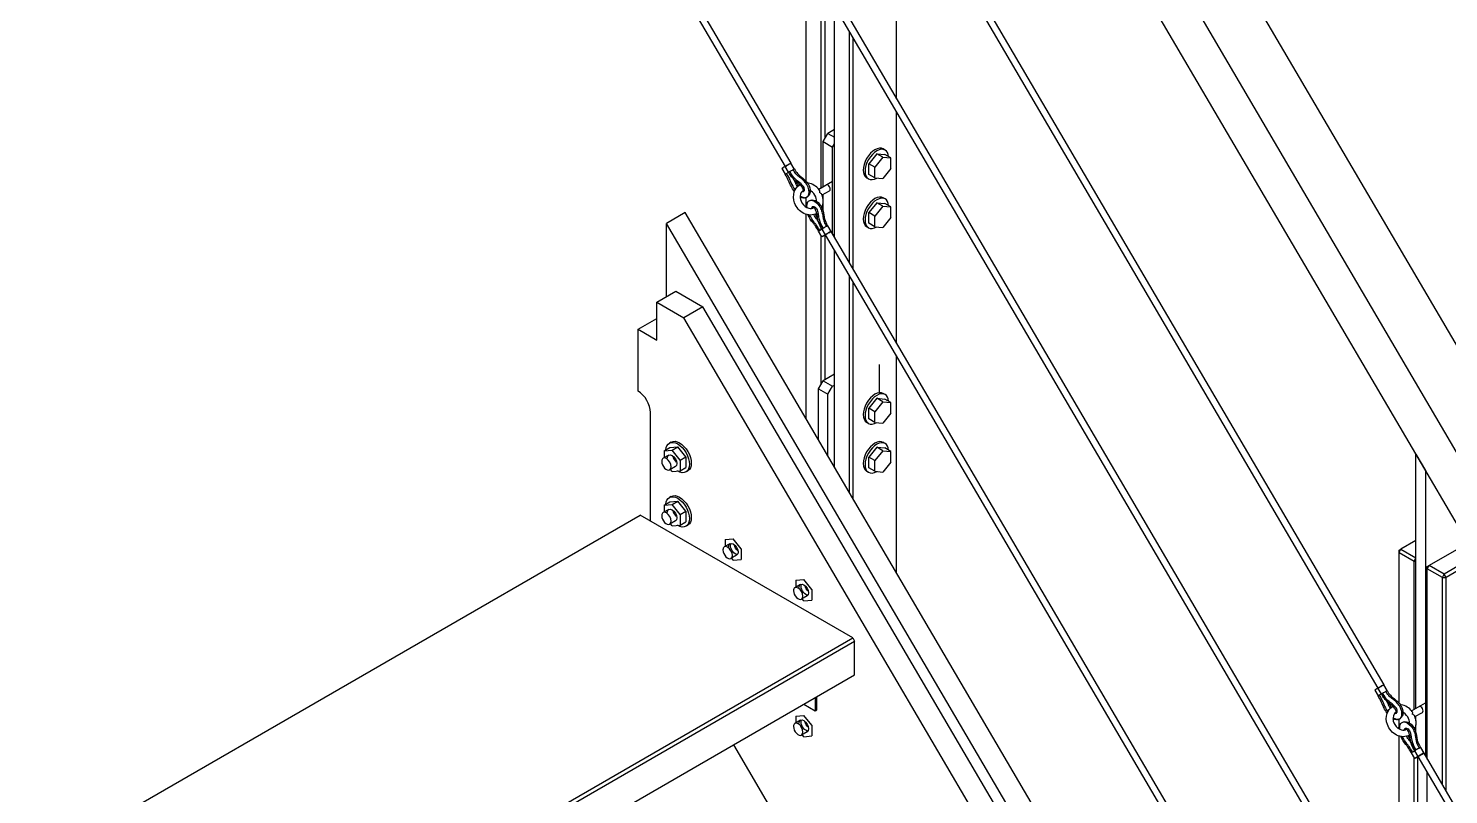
# Model space of a CAD drawing. Extents: x 0 to 321, y 0 to 723.
# Drawn here: x 0.3 to 213.8, y 344.1 to 459.2 of the extents above; entities that cross this region are included whole.
import ezdxf

# ---------------------------------------------------------------- set-up
doc = ezdxf.new("R2010")
doc.units = 0
doc.layers.get('0').update_dxf_attribs({"linetype": 'CONTINUOUS'})

msp = doc.modelspace()

# ---------------------------------------------------------------- linework, layer by layer
at = {"color": 0}
for p, q in [((320.905, 231.089), (32.4928, 722.704)), ((313.834, 227.005), (25.422, 718.622)), ((309.208, 224.204), (20.796, 715.821)), ((31.8478, 580.588), (114.931, 438.968)), ((30.9852, 580.08), (114.069, 438.46)), ((120.081, 501.696), (203.164, 360.077)), ((120.944, 502.204), (204.027, 360.585)), ((130.81, 448.642), (130.81, 483.408)), ((117.234, 435.991), (117.234, 468.016)), ((120.944, 465.462), (204.027, 323.84)), ((119.496, 435.282), (119.496, 464.809)), ((120.063, 442.704), (120.063, 464.929)), ((120.081, 464.954), (203.164, 323.335)), ((121.477, 427.81), (121.477, 462.576)), ((123.74, 423.951), (123.74, 458.717)), ((124.304, 422.988), (124.304, 457.754)), ((130.81, 411.9), (130.81, 446.666)), ((121.477, 444.01), (120.487, 443.438)), ((119.779, 442.214), (120.487, 443.438)), ((119.779, 435.444), (119.779, 442.214)), ((119.779, 442.214), (121.194, 441.399)), ((120.487, 443.438), (121.477, 442.87)), ((121.194, 441.399), (121.477, 441.889)), ((121.194, 428.336), (121.194, 441.399)), ((127.841, 440.387), (126.639, 438.894)), ((128.746, 439.864), (127.544, 438.372)), ((127.841, 440.387), (129.042, 440.281)), ((128.746, 439.864), (127.841, 440.387)), ((128.746, 439.864), (129.947, 439.759)), ((129.091, 440.951), (128.808, 441.113)), ((129.947, 439.759), (129.042, 440.281)), ((129.947, 438.157), (129.947, 439.759)), ((113.575, 438.164), (114.081, 437.3)), ((114.574, 437.6), (114.069, 438.46)), ((115.437, 438.104), (114.931, 438.968)), ((126.639, 437.289), (126.639, 438.894)), ((127.544, 438.372), (126.639, 438.894)), ((127.544, 436.767), (127.544, 438.372)), ((129.947, 438.157), (128.746, 436.661)), ((119.118, 435.063), (121.194, 436.259)), ((126.591, 436.619), (126.308, 436.785)), ((127.544, 436.767), (126.639, 437.289)), ((127.544, 436.767), (128.746, 436.661)), ((117.234, 432.714), (117.234, 433.814)), ((119.039, 435.014), (119.042, 435.017)), ((119.545, 434.153), (119.542, 434.15)), ((119.622, 434.199), (120.737, 434.841)), ((119.779, 433.553), (119.779, 434.287)), ((120.737, 434.841), (120.737, 434.841)), ((129.091, 433.603), (128.808, 433.765)), ((99.0466, 431.564), (96.2173, 429.93)), ((312.593, 67.5626), (99.0466, 431.564)), ((117.234, 400.562), (117.234, 431.274)), ((119.496, 431.969), (119.496, 432.096)), ((119.779, 431.719), (119.779, 432.939)), ((127.841, 433.038), (126.639, 431.542)), ((126.639, 429.941), (126.639, 431.542)), ((127.544, 431.02), (126.639, 431.542)), ((128.746, 432.516), (127.544, 431.02)), ((127.841, 433.038), (129.042, 432.932)), ((128.746, 432.516), (127.841, 433.038)), ((128.746, 432.516), (129.947, 432.41)), ((129.947, 432.41), (129.042, 432.932)), ((129.947, 430.805), (129.947, 432.41)), ((309.764, 65.9296), (96.2173, 429.93)), ((96.2173, 418.913), (96.2173, 429.93)), ((119.496, 429.613), (119.496, 429.666)), ((119.496, 429.027), (119.496, 429.211)), ((119.575, 429.077), (120.081, 428.212)), ((120.438, 429.581), (120.944, 428.72)), ((126.591, 429.271), (126.308, 429.436)), ((127.544, 429.419), (126.639, 429.941)), ((127.544, 429.419), (127.544, 431.02)), ((127.544, 429.419), (128.746, 429.313)), ((129.947, 430.805), (128.746, 429.313)), ((119.587, 427.912), (119.08, 428.777)), ((119.496, 405.8), (119.496, 428.068)), ((120.063, 406.453), (120.063, 428.188)), ((120.081, 428.212), (203.164, 286.592)), ((120.944, 428.72), (204.027, 287.099)), ((121.156, 428.357), (121.194, 428.336)), ((121.194, 428.336), (121.477, 428.17)), ((121.477, 393.33), (121.477, 425.835)), ((123.74, 389.474), (123.74, 421.975)), ((124.304, 388.507), (124.304, 421.012)), ((94.8034, 418.098), (97.6313, 419.731)), ((97.6313, 419.731), (101.681, 417.393)), ((94.8034, 412.38), (94.8034, 418.098)), ((94.8034, 418.098), (98.8522, 415.759)), ((101.681, 417.393), (98.8522, 415.759)), ((308.35, 65.1122), (101.681, 417.393)), ((91.9745, 414.013), (94.8034, 415.646)), ((305.522, 63.4792), (98.8522, 415.759)), ((91.9745, 404.707), (91.9745, 414.013)), ((91.9745, 414.013), (94.8034, 412.38)), ((130.81, 377.419), (130.81, 409.924)), ((128.265, 404.484), (128.265, 408.739)), ((119.072, 405.063), (119.779, 406.287)), ((121.477, 407.268), (119.779, 406.287)), ((119.779, 406.287), (121.194, 405.472)), ((121.194, 405.472), (121.477, 405.634)), ((119.072, 397.429), (119.072, 405.063)), ((119.072, 405.063), (120.487, 404.248)), ((120.487, 404.248), (121.194, 405.472)), ((120.487, 395.016), (120.487, 404.248)), ((127.841, 403.645), (126.639, 402.149)), ((127.841, 403.645), (129.042, 403.539)), ((128.746, 403.123), (127.841, 403.645)), ((129.091, 404.209), (128.808, 404.372)), ((129.947, 403.017), (129.042, 403.539)), ((93.8142, 385.191), (93.8142, 401.521)), ((126.639, 400.547), (126.639, 402.149)), ((127.544, 401.627), (126.639, 402.149)), ((128.746, 403.123), (127.544, 401.627)), ((127.544, 400.025), (127.544, 401.627)), ((128.746, 403.123), (129.947, 403.017)), ((129.947, 401.412), (128.746, 399.919)), ((129.947, 401.412), (129.947, 403.017)), ((126.591, 399.877), (126.308, 400.043)), ((127.544, 400.025), (126.639, 400.547)), ((127.544, 400.025), (128.746, 399.919)), ((96.9479, 397.073), (96.6653, 396.91)), ((129.091, 396.861), (128.808, 397.023)), ((96.5659, 395.122), (95.7171, 394.631)), ((95.8645, 395.75), (96.7123, 396.24)), ((95.8645, 395.75), (97.0661, 395.855)), ((95.8645, 395.75), (95.8645, 394.716)), ((96.7123, 396.24), (97.9152, 396.346)), ((97.0661, 395.855), (97.9152, 396.346)), ((98.268, 394.363), (97.0661, 395.855)), ((99.1168, 394.854), (97.9152, 396.346)), ((127.841, 396.296), (126.639, 394.804)), ((128.746, 395.774), (127.544, 394.279)), ((127.841, 396.296), (129.042, 396.191)), ((128.746, 395.774), (127.841, 396.296)), ((128.746, 395.774), (129.947, 395.668)), ((129.947, 395.668), (129.042, 396.191)), ((129.947, 394.067), (129.947, 395.668)), ((208.875, 395.228), (210.29, 392.818)), ((208.875, 357.061), (208.875, 395.228)), ((97.5663, 393.39), (96.7176, 392.899)), ((97.0661, 392.652), (96.8195, 392.956)), ((97.0661, 392.652), (98.268, 392.758)), ((98.268, 394.363), (99.1168, 394.854)), ((98.268, 394.363), (98.268, 392.758)), ((98.268, 392.758), (99.1168, 393.248)), ((99.1168, 394.854), (99.1168, 393.248)), ((99.4474, 392.744), (99.1651, 392.578)), ((126.639, 393.199), (126.639, 394.804)), ((127.544, 394.279), (126.639, 394.804)), ((127.544, 392.677), (126.639, 393.199)), ((127.544, 392.677), (127.544, 394.279)), ((129.947, 394.067), (128.746, 392.568)), ((210.29, 392.818), (210.29, 349.95)), ((126.591, 392.529), (126.308, 392.691)), ((127.544, 392.677), (128.746, 392.568)), ((96.9479, 388.906), (96.6653, 388.743)), ((96.5659, 386.955), (95.7171, 386.465)), ((95.8645, 387.583), (96.7123, 388.073)), ((95.8645, 387.583), (97.0661, 387.692)), ((95.8645, 387.583), (95.8645, 386.549)), ((96.7123, 388.073), (97.9152, 388.183)), ((97.0661, 387.692), (97.9152, 388.183)), ((98.268, 386.196), (97.0661, 387.692)), ((99.1168, 386.687), (97.9152, 388.183)), ((98.268, 386.196), (99.1168, 386.687)), ((99.1168, 386.687), (99.1168, 385.085)), ((0.3335, 333.017), (92.2584, 386.091)), ((124.219, 367.637), (92.2584, 386.091)), ((97.5663, 385.223), (96.7176, 384.732)), ((97.0661, 384.485), (96.8195, 384.792)), ((97.0661, 384.485), (98.268, 384.595)), ((98.268, 386.196), (98.268, 384.595)), ((98.268, 384.595), (99.1168, 385.085)), ((99.4474, 384.577), (99.1651, 384.415)), ((105.071, 382.432), (106.274, 382.538)), ((105.071, 382.432), (105.071, 381.399)), ((107.476, 381.046), (106.274, 382.538)), ((208.875, 382.284), (206.612, 380.979)), ((105.774, 381.801), (104.925, 381.314)), ((106.775, 380.072), (105.926, 379.582)), ((107.476, 381.046), (107.476, 379.441)), ((206.329, 380.813), (206.612, 380.979)), ((206.329, 380.488), (206.612, 380.979)), ((206.329, 380.488), (206.329, 380.813)), ((206.329, 357.851), (206.329, 380.488)), ((206.329, 380.488), (208.592, 379.18)), ((206.612, 380.979), (208.875, 379.67)), ((216.695, 381.9), (210.855, 378.527)), ((217.84, 379.949), (213.118, 377.222)), ((106.274, 379.335), (106.028, 379.638)), ((106.274, 379.335), (107.476, 379.441)), ((208.592, 379.18), (208.875, 379.67)), ((208.592, 356.898), (208.592, 379.18)), ((208.592, 379.18), (208.875, 379.18)), ((210.572, 378.04), (210.855, 378.527)), ((210.572, 378.365), (210.855, 378.527)), ((210.572, 378.04), (210.572, 378.365)), ((212.835, 376.731), (210.572, 378.04)), ((210.572, 349.426), (210.572, 378.04)), ((213.118, 377.222), (210.855, 378.527)), ((218.126, 379.458), (213.4, 376.731)), ((116.381, 375.68), (115.532, 375.19)), ((115.678, 376.308), (116.881, 376.414)), ((115.678, 376.308), (115.678, 375.274)), ((118.083, 374.922), (116.881, 376.414)), ((212.835, 376.731), (213.118, 377.222)), ((212.835, 376.731), (213.4, 376.731)), ((212.835, 345.569), (212.835, 376.731)), ((213.4, 376.731), (213.118, 377.222)), ((213.4, 344.605), (213.4, 376.731)), ((117.381, 373.948), (116.532, 373.458)), ((118.083, 374.922), (118.083, 373.316)), ((116.881, 373.211), (116.634, 373.518)), ((116.881, 373.211), (118.083, 373.316)), ((32.2943, 314.565), (124.219, 367.637)), ((32.5782, 314.074), (124.502, 367.146)), ((124.219, 367.637), (124.502, 367.146)), ((124.502, 362.084), (124.502, 367.146)), ((32.5782, 309.013), (124.502, 362.084)), ((118.562, 358.655), (118.562, 356.697)), ((118.845, 356.859), (118.845, 358.821)), ((202.671, 359.777), (203.177, 358.916)), ((203.67, 359.216), (203.164, 360.077)), ((203.859, 359.311), (203.859, 359.311)), ((204.532, 359.72), (204.027, 360.585)), ((116.865, 357.674), (118.562, 356.697)), ((118.562, 356.697), (118.845, 356.859)), ((208.133, 356.634), (208.137, 356.634)), ((208.212, 356.676), (210.29, 357.875)), ((208.718, 355.815), (209.833, 356.457)), ((116.381, 355.265), (115.532, 354.774)), ((115.678, 355.896), (116.881, 356.002)), ((115.678, 355.896), (115.678, 354.863)), ((118.083, 354.506), (116.881, 356.002)), ((118.083, 354.506), (118.083, 352.905)), ((206.329, 354.334), (206.329, 355.431)), ((208.641, 355.769), (208.636, 355.769)), ((208.875, 355.17), (208.875, 355.903)), ((208.875, 353.335), (208.875, 354.556)), ((117.381, 353.533), (116.532, 353.046)), ((116.881, 352.795), (116.634, 353.106)), ((116.881, 352.795), (118.083, 352.905)), ((206.329, 321.109), (206.329, 352.891)), ((106.291, 351.571), (117.312, 332.785)), ((208.682, 349.53), (208.176, 350.392)), ((208.592, 351.227), (208.592, 351.281)), ((208.671, 350.691), (209.176, 349.829)), ((209.533, 351.197), (210.039, 350.334)), ((210.039, 350.334), (293.122, 208.715)), ((208.592, 320.154), (208.592, 349.683)), ((209.159, 327.579), (209.159, 349.802)), ((209.176, 349.829), (292.26, 208.209)), ((210.29, 349.95), (210.251, 349.972)), ((210.572, 349.787), (210.29, 349.95)), ((210.572, 312.684), (210.572, 347.449))]:
    msp.add_line(p, q, dxfattribs=at)
for points in [[(128.808, 441.113), (128.118, 441.512), (126.999, 440.866), (126.308, 439.67)], [(129.091, 440.951), (128.4, 441.35), (127.281, 440.704), (126.591, 439.508)], [(128.942, 441.018), (128.9, 441.053), (128.855, 441.085), (128.808, 441.113)], [(129.603, 439.956), (129.571, 440.425), (129.389, 440.778), (129.091, 440.951)], [(113.724, 438.252), (113.629, 438.196), (113.574, 438.164), (113.575, 438.164)], [(113.575, 438.164), (113.575, 438.161), (113.644, 438.199), (113.758, 438.266)], [(114.07, 438.46), (113.946, 438.386), (113.819, 438.309), (113.724, 438.252)], [(114.497, 438.718), (114.259, 438.577), (114.067, 438.464), (114.069, 438.46)], [(114.069, 438.46), (114.069, 438.464), (114.157, 438.517), (114.3, 438.602)], [(114.253, 438.566), (114.139, 438.499), (114.07, 438.46), (114.069, 438.46)], [(114.069, 438.46), (114.07, 438.46), (114.139, 438.499), (114.253, 438.566)], [(114.3, 438.602), (114.442, 438.686), (114.614, 438.785), (114.747, 438.863)], [(114.759, 437.702), (114.627, 437.624), (114.455, 437.526), (114.311, 437.441)], [(114.931, 438.968), (114.93, 438.968), (114.735, 438.859), (114.497, 438.718)], [(114.574, 437.6), (114.573, 437.6), (114.665, 437.656), (114.806, 437.741)], [(114.759, 437.702), (114.646, 437.635), (114.574, 437.596), (114.574, 437.6)], [(115.582, 436.344), (115.199, 436.665), (114.855, 437.113), (114.574, 437.6)], [(114.747, 438.863), (114.862, 438.93), (114.931, 438.968), (114.931, 438.968)], [(114.931, 438.968), (114.933, 438.965), (114.865, 438.926), (114.751, 438.856)], [(114.759, 437.702), (115.022, 437.254), (115.181, 436.947), (115.292, 436.704)], [(115.553, 436.63), (115.306, 436.88), (115.04, 437.222), (114.759, 437.702)], [(114.806, 437.741), (114.945, 437.822), (115.124, 437.928), (115.254, 438.002)], [(115.254, 438.002), (115.366, 438.065), (115.437, 438.108), (115.437, 438.104)], [(115.807, 437.243), (115.653, 437.402), (115.478, 437.617), (115.254, 438.002)], [(115.437, 438.104), (115.439, 438.104), (115.369, 438.062), (115.256, 437.995)], [(115.437, 438.104), (115.583, 437.854), (115.751, 437.607), (115.927, 437.406)], [(126.308, 439.67), (125.618, 438.475), (125.618, 437.183), (126.308, 436.785)], [(126.591, 439.508), (125.9, 438.312), (125.9, 437.018), (126.591, 436.619)], [(114.311, 437.441), (114.169, 437.356), (114.08, 437.3), (114.081, 437.3)], [(114.081, 437.3), (114.082, 437.3), (114.15, 437.335), (114.265, 437.402)], [(114.543, 436.439), (114.411, 436.725), (114.249, 437.011), (114.081, 437.3)], [(114.265, 437.402), (114.508, 436.989), (114.635, 436.739), (114.718, 436.555)], [(114.734, 435.987), (114.671, 436.139), (114.614, 436.287), (114.543, 436.439)], [(114.718, 436.555), (114.802, 436.376), (114.849, 436.241), (114.937, 436.04)], [(114.945, 435.532), (114.868, 435.684), (114.797, 435.836), (114.734, 435.987)], [(114.937, 436.04), (115.083, 435.705), (115.29, 435.307), (115.546, 434.933)], [(115.451, 434.703), (115.261, 434.968), (115.091, 435.243), (114.945, 435.532)], [(115.292, 436.704), (115.404, 436.46), (115.463, 436.294), (115.525, 436.153)], [(115.441, 434.675), (115.591, 435.123), (115.883, 435.494), (116.265, 435.723)], [(115.525, 436.153), (115.616, 435.945), (115.754, 435.673), (115.905, 435.437)], [(116.174, 436.1), (116.013, 436.224), (115.798, 436.376), (115.553, 436.63)], [(116.229, 435.825), (116.025, 436.009), (115.806, 436.153), (115.582, 436.344)], [(115.717, 436.234), (115.816, 436.012), (115.937, 435.786), (116.064, 435.582)], [(116.289, 436.838), (116.108, 436.975), (115.962, 437.085), (115.807, 437.243)], [(115.927, 437.406), (116.104, 437.198), (116.29, 437.053), (116.485, 436.905)], [(116.593, 435.744), (116.479, 435.857), (116.338, 435.973), (116.174, 436.1)], [(116.645, 435.352), (116.531, 435.543), (116.381, 435.691), (116.229, 435.825)], [(116.827, 436.379), (116.65, 436.548), (116.47, 436.7), (116.289, 436.838)], [(116.485, 436.905), (116.778, 436.679), (117.084, 436.436), (117.338, 436.107)], [(116.833, 435.451), (116.785, 435.536), (116.705, 435.635), (116.593, 435.744)], [(117.326, 435.751), (117.179, 436.002), (117.002, 436.206), (116.827, 436.379)], [(116.953, 434.89), (116.991, 435.024), (116.936, 435.282), (116.833, 435.451)], [(117.638, 434.294), (117.734, 434.696), (117.617, 435.247), (117.326, 435.751)], [(117.338, 436.107), (117.595, 435.783), (117.763, 435.367), (117.806, 434.993)], [(117.574, 435.966), (117.525, 435.977), (117.476, 435.98), (117.428, 435.984)], [(119.173, 434.993), (118.759, 435.518), (118.168, 435.878), (117.574, 435.966)], [(120.518, 435.663), (120.416, 435.733), (120.31, 435.751), (120.237, 435.705)], [(120.745, 435.405), (120.686, 435.511), (120.603, 435.606), (120.518, 435.663)], [(126.308, 436.785), (126.355, 436.757), (126.405, 436.732), (126.457, 436.718)], [(126.591, 436.619), (126.921, 436.428), (127.369, 436.474), (127.836, 436.742)], [(115.481, 433.017), (115.282, 433.571), (115.267, 434.171), (115.441, 434.675)], [(116.324, 434.04), (116.297, 433.716), (116.389, 433.324), (116.592, 432.996)], [(116.838, 433.74), (116.663, 433.747), (116.491, 433.797), (116.32, 433.888)], [(116.785, 434.869), (116.545, 434.725), (116.359, 434.446), (116.324, 434.04)], [(116.327, 434.072), (116.493, 433.945), (116.666, 433.85), (116.834, 433.807)], [(116.6, 434.717), (116.681, 434.686), (116.764, 434.686), (116.834, 434.725)], [(116.809, 434.901), (116.79, 435.031), (116.735, 435.201), (116.645, 435.352)], [(116.713, 434.82), (116.746, 434.795), (116.776, 434.777), (116.801, 434.767)], [(116.962, 434.95), (116.899, 434.929), (116.84, 434.901), (116.785, 434.869)], [(116.801, 434.767), (116.806, 434.763), (116.812, 434.76), (116.816, 434.756)], [(116.834, 434.725), (116.816, 434.717), (116.805, 434.7), (116.805, 434.7)], [(116.805, 434.7), (116.805, 434.7), (116.808, 434.707), (116.811, 434.721)], [(116.811, 434.721), (116.818, 434.746), (116.823, 434.813), (116.809, 434.901)], [(116.834, 434.725), (116.892, 434.76), (116.935, 434.82), (116.953, 434.89)], [(116.834, 433.807), (117.03, 433.761), (117.197, 433.779), (117.333, 433.86)], [(117.333, 433.86), (117.183, 433.776), (117.017, 433.733), (116.838, 433.74)], [(117.723, 434.305), (117.64, 434.114), (117.504, 433.959), (117.333, 433.86)], [(117.333, 433.86), (117.476, 433.941), (117.585, 434.086), (117.638, 434.294)], [(117.356, 433.007), (117.44, 433.137), (117.547, 433.243), (117.679, 433.317)], [(117.374, 432.887), (117.427, 433.091), (117.536, 433.236), (117.679, 433.317)], [(117.726, 434.89), (117.697, 434.901), (117.668, 434.911), (117.639, 434.926)], [(117.679, 433.317), (117.865, 433.426), (118.09, 433.465), (118.316, 433.426)], [(117.679, 433.317), (117.817, 433.402), (117.982, 433.419), (118.178, 433.373)], [(117.806, 434.993), (117.836, 434.742), (117.81, 434.502), (117.723, 434.305)], [(118.543, 434.15), (118.345, 434.492), (118.035, 434.763), (117.726, 434.89)], [(118.178, 433.373), (118.575, 433.268), (118.994, 432.901), (119.291, 432.4)], [(118.316, 433.426), (118.648, 433.37), (118.981, 433.141), (119.253, 432.82)], [(118.798, 433.229), (118.804, 433.522), (118.714, 433.857), (118.543, 434.15)], [(119.042, 435.017), (119.094, 435.049), (119.141, 435.031), (119.173, 434.993)], [(119.173, 434.993), (119.24, 434.904), (119.248, 434.728), (119.221, 434.552)], [(119.587, 434.284), (119.542, 434.389), (119.391, 434.488), (119.221, 434.552)], [(119.545, 434.153), (119.599, 434.185), (119.608, 434.238), (119.587, 434.284)], [(119.592, 432.28), (119.867, 432.858), (119.867, 433.617), (119.587, 434.284)], [(120.737, 434.841), (120.805, 434.88), (120.843, 434.968), (120.84, 435.081)], [(120.84, 435.081), (120.839, 435.183), (120.803, 435.3), (120.745, 435.405)], [(128.808, 433.765), (128.118, 434.164), (126.999, 433.518), (126.308, 432.322)], [(129.091, 433.603), (128.4, 434.001), (127.281, 433.356), (126.591, 432.16)], [(128.942, 433.67), (128.9, 433.705), (128.855, 433.74), (128.808, 433.765)], [(129.603, 432.608), (129.571, 433.077), (129.389, 433.43), (129.091, 433.603)], [(116.863, 431.423), (116.242, 431.729), (115.719, 432.329), (115.481, 433.017)], [(116.592, 432.996), (116.84, 432.58), (117.252, 432.283), (117.617, 432.206)], [(118.821, 431.426), (118.259, 431.094), (117.513, 431.091), (116.863, 431.423)], [(117.194, 432.382), (117.194, 432.453), (117.199, 432.523), (117.209, 432.59)], [(117.209, 432.59), (117.233, 432.745), (117.281, 432.883), (117.356, 433.007)], [(117.365, 432.29), (117.332, 432.506), (117.33, 432.71), (117.374, 432.887)], [(118.255, 429.987), (117.967, 430.354), (117.701, 430.773), (117.497, 431.207)], [(117.617, 432.206), (117.897, 432.142), (118.138, 432.185), (118.327, 432.294)], [(118.404, 430.128), (118.188, 430.414), (117.946, 430.78), (117.745, 431.179)], [(118.048, 432.192), (118.048, 432.227), (118.052, 432.262), (118.061, 432.287)], [(118.061, 432.287), (118.077, 432.357), (118.12, 432.417), (118.179, 432.453)], [(118.141, 432.442), (118.141, 432.442), (118.161, 432.442), (118.179, 432.453)], [(118.16, 432.435), (118.146, 432.442), (118.141, 432.442), (118.141, 432.442)], [(118.236, 432.4), (118.201, 432.421), (118.176, 432.431), (118.16, 432.435)], [(118.179, 432.453), (118.237, 432.484), (118.3, 432.491), (118.369, 432.474)], [(118.196, 432.424), (118.193, 432.386), (118.194, 432.34), (118.201, 432.28)], [(118.201, 432.28), (118.203, 432.266), (118.205, 432.252), (118.207, 432.237)], [(118.645, 431.941), (118.536, 432.153), (118.357, 432.333), (118.236, 432.4)], [(118.327, 432.294), (118.386, 432.329), (118.441, 432.371), (118.491, 432.421)], [(118.783, 430.601), (118.652, 430.77), (118.495, 431.006), (118.366, 431.239)], [(118.369, 432.474), (118.503, 432.449), (118.7, 432.276), (118.797, 432.103)], [(118.57, 431.306), (118.631, 431.2), (118.695, 431.094), (118.762, 430.992)], [(118.802, 431.507), (118.768, 431.655), (118.715, 431.8), (118.645, 431.941)], [(118.797, 432.103), (118.848, 432.019), (118.894, 431.902), (118.937, 431.747)], [(118.907, 430.943), (118.882, 431.133), (118.846, 431.32), (118.802, 431.507)], [(118.937, 431.747), (118.979, 431.592), (119.014, 431.412), (119.045, 431.204)], [(119.045, 431.204), (119.075, 431.003), (119.107, 430.738), (119.206, 430.403)], [(119.253, 432.82), (119.472, 432.562), (119.632, 432.237), (119.724, 431.923)], [(119.291, 432.4), (119.439, 432.149), (119.532, 431.895), (119.599, 431.655)], [(119.599, 431.655), (119.66, 431.415), (119.709, 431.183), (119.739, 430.957)], [(119.724, 431.923), (119.79, 431.698), (119.838, 431.472), (119.871, 431.257)], [(119.871, 431.257), (119.906, 431.038), (119.926, 430.84), (119.98, 430.629)], [(126.308, 432.322), (125.618, 431.126), (125.618, 429.835), (126.308, 429.436)], [(126.591, 432.16), (125.9, 430.964), (125.9, 429.669), (126.591, 429.271)], [(118.561, 429.592), (118.462, 429.729), (118.358, 429.853), (118.255, 429.987)], [(118.748, 429.687), (118.631, 429.846), (118.539, 429.955), (118.404, 430.128)], [(119.08, 428.777), (118.914, 429.059), (118.743, 429.341), (118.561, 429.592)], [(119.261, 428.886), (119.02, 429.299), (118.865, 429.528), (118.748, 429.687)], [(118.762, 430.992), (118.819, 430.904), (118.878, 430.819), (118.938, 430.738)], [(119.148, 430.131), (118.989, 430.347), (118.877, 430.477), (118.783, 430.601)], [(119.123, 430.011), (119.007, 430.329), (118.947, 430.65), (118.907, 430.943)], [(119.575, 429.077), (119.397, 429.376), (119.237, 429.697), (119.123, 430.011)], [(119.756, 429.186), (119.494, 429.63), (119.305, 429.916), (119.148, 430.131)], [(119.206, 430.403), (119.306, 430.061), (119.476, 429.662), (119.756, 429.186)], [(119.231, 428.868), (119.326, 428.925), (119.452, 428.999), (119.576, 429.073)], [(119.805, 429.214), (119.665, 429.133), (119.572, 429.077), (119.575, 429.077)], [(119.575, 429.077), (119.575, 429.073), (119.645, 429.112), (119.76, 429.179)], [(119.739, 430.957), (119.774, 430.728), (119.797, 430.548), (119.86, 430.332)], [(120.253, 429.479), (120.125, 429.405), (119.944, 429.299), (119.805, 429.214)], [(119.86, 430.332), (119.924, 430.121), (120.028, 429.86), (120.253, 429.479)], [(119.98, 430.629), (120.062, 430.294), (120.235, 429.923), (120.438, 429.581)], [(120.438, 429.581), (120.438, 429.581), (120.366, 429.542), (120.253, 429.479)], [(120.257, 429.472), (120.37, 429.539), (120.439, 429.581), (120.438, 429.581)], [(126.308, 429.436), (126.355, 429.408), (126.405, 429.387), (126.457, 429.369)], [(126.591, 429.271), (126.921, 429.08), (127.369, 429.126), (127.836, 429.394)], [(119.265, 428.879), (119.151, 428.812), (119.082, 428.773), (119.08, 428.777)], [(119.08, 428.777), (119.08, 428.777), (119.134, 428.812), (119.231, 428.868)], [(119.587, 427.912), (119.586, 427.912), (119.641, 427.948), (119.736, 428.004)], [(119.771, 428.018), (119.657, 427.951), (119.587, 427.912), (119.587, 427.912)], [(119.736, 428.004), (119.832, 428.061), (119.958, 428.138), (120.082, 428.209)], [(120.088, 428.202), (119.976, 428.135), (119.863, 428.071), (119.771, 428.018)], [(120.51, 428.47), (120.271, 428.329), (120.08, 428.216), (120.081, 428.212)], [(120.312, 428.353), (120.169, 428.269), (120.08, 428.216), (120.081, 428.212)], [(120.081, 428.212), (120.082, 428.212), (120.151, 428.251), (120.265, 428.318)], [(120.081, 428.212), (120.082, 428.212), (120.151, 428.251), (120.265, 428.318)], [(120.265, 428.318), (120.398, 428.392), (120.57, 428.494), (120.713, 428.579)], [(120.265, 428.318), (120.38, 428.382), (120.449, 428.42), (120.45, 428.42)], [(120.759, 428.614), (120.627, 428.537), (120.454, 428.438), (120.312, 428.353)], [(120.944, 428.72), (120.942, 428.72), (120.748, 428.611), (120.51, 428.47)], [(120.713, 428.579), (120.855, 428.664), (120.945, 428.717), (120.944, 428.72)], [(120.944, 428.72), (120.942, 428.72), (120.873, 428.681), (120.759, 428.614)], [(93.8142, 401.521), (93.8142, 402.692), (92.9901, 404.121), (91.9745, 404.707)], [(128.808, 404.372), (128.118, 404.77), (126.999, 404.125), (126.308, 402.929)], [(129.091, 404.209), (128.4, 404.608), (127.281, 403.962), (126.591, 402.766)], [(128.942, 404.276), (128.9, 404.312), (128.855, 404.343), (128.808, 404.372)], [(129.603, 403.214), (129.571, 403.684), (129.389, 404.036), (129.091, 404.209)], [(126.308, 402.929), (125.618, 401.733), (125.618, 400.442), (126.308, 400.043)], [(126.591, 402.766), (125.9, 401.567), (125.9, 400.276), (126.591, 399.877)], [(126.308, 400.043), (126.355, 400.015), (126.405, 399.99), (126.457, 399.976)], [(126.591, 399.877), (126.921, 399.687), (127.369, 399.729), (127.836, 400.001)], [(96.6653, 396.91), (97.3543, 397.309), (98.4747, 396.66), (99.1651, 395.467)], [(96.8142, 396.977), (96.8555, 397.013), (96.901, 397.044), (96.9479, 397.073)], [(96.9479, 397.073), (97.6383, 397.471), (98.757, 396.826), (99.4474, 395.63)], [(128.808, 397.023), (128.118, 397.422), (126.999, 396.776), (126.308, 395.58)], [(129.091, 396.861), (128.4, 397.26), (127.281, 396.61), (126.591, 395.414)], [(128.942, 396.928), (128.9, 396.963), (128.855, 396.995), (128.808, 397.023)], [(96.1513, 395.915), (96.1842, 396.385), (96.3662, 396.737), (96.6653, 396.91)], [(96.3595, 394.663), (96.3595, 394.878), (96.4336, 395.044), (96.5659, 395.122)], [(96.5659, 395.122), (96.8417, 395.28), (97.2894, 395.023), (97.5663, 394.543)], [(97.7554, 394.042), (97.4919, 394.264), (97.2866, 394.621), (97.2263, 394.959)], [(97.7554, 394.042), (97.4919, 394.264), (97.2866, 394.621), (97.2263, 394.959)], [(99.1651, 395.467), (99.8555, 394.271), (99.8555, 392.977), (99.1651, 392.578)], [(99.4474, 395.63), (100.138, 394.434), (100.138, 393.139), (99.4474, 392.744)], [(126.308, 395.58), (125.618, 394.384), (125.618, 393.09), (126.308, 392.691)], [(126.591, 395.414), (125.9, 394.222), (125.9, 392.927), (126.591, 392.529)], [(129.603, 395.866), (129.571, 396.335), (129.389, 396.688), (129.091, 396.861)], [(95.7171, 394.631), (95.5848, 394.554), (95.5104, 394.388), (95.5104, 394.173)], [(95.5104, 394.173), (95.5104, 393.841), (95.6829, 393.446), (95.9474, 393.167)], [(96.7176, 394.053), (96.442, 394.533), (95.994, 394.79), (95.7171, 394.631)], [(95.9474, 393.167), (96.2106, 392.889), (96.5151, 392.783), (96.7176, 392.899)], [(96.7176, 392.899), (96.9931, 393.058), (96.9931, 393.573), (96.7176, 394.053)], [(97.5663, 394.543), (97.8422, 394.067), (97.8422, 393.548), (97.5663, 393.39)], [(99.4474, 392.744), (99.4008, 392.716), (99.3496, 392.691), (99.2988, 392.673)], [(99.1651, 392.578), (98.8247, 392.384), (98.3601, 392.434), (97.8793, 392.723)], [(126.308, 392.691), (126.355, 392.666), (126.405, 392.642), (126.457, 392.624)], [(126.591, 392.529), (126.921, 392.338), (127.369, 392.384), (127.836, 392.649)], [(96.1513, 387.752), (96.1842, 388.218), (96.3662, 388.571), (96.6653, 388.743)], [(96.6653, 388.743), (97.3543, 389.142), (98.4747, 388.497), (99.1651, 387.301)], [(96.8142, 388.811), (96.8555, 388.849), (96.901, 388.881), (96.9479, 388.906)], [(96.9479, 388.906), (97.6383, 389.308), (98.757, 388.659), (99.4474, 387.463)], [(95.7171, 386.465), (95.5848, 386.39), (95.5104, 386.225), (95.5104, 386.009)], [(96.7176, 385.889), (96.442, 386.366), (95.994, 386.627), (95.7171, 386.465)], [(96.3595, 386.5), (96.3595, 386.715), (96.4336, 386.877), (96.5659, 386.955)], [(96.5659, 386.955), (96.8417, 387.114), (97.2894, 386.856), (97.5663, 386.38)], [(97.7554, 385.875), (97.4919, 386.098), (97.2866, 386.454), (97.2263, 386.793)], [(97.7554, 385.875), (97.4919, 386.098), (97.2866, 386.454), (97.2263, 386.793)], [(97.5663, 386.38), (97.8422, 385.9), (97.8422, 385.382), (97.5663, 385.223)], [(99.1651, 387.301), (99.8555, 386.105), (99.8555, 384.814), (99.1651, 384.415)], [(99.4474, 387.463), (100.138, 386.267), (100.138, 384.976), (99.4474, 384.577)], [(95.5104, 386.009), (95.5104, 385.678), (95.6829, 385.279), (95.9474, 385)], [(95.9474, 385), (96.2106, 384.722), (96.5151, 384.616), (96.7176, 384.732)], [(96.7176, 384.732), (96.9931, 384.895), (96.9931, 385.41), (96.7176, 385.889)], [(99.1651, 384.415), (98.8247, 384.217), (98.3601, 384.27), (97.8793, 384.56)], [(99.4474, 384.577), (99.4008, 384.549), (99.3496, 384.528), (99.2988, 384.51)], [(104.925, 381.314), (104.793, 381.236), (104.719, 381.071), (104.719, 380.855)], [(104.719, 380.855), (104.719, 380.524), (104.891, 380.129), (105.155, 379.846)], [(105.926, 380.735), (105.649, 381.215), (105.202, 381.473), (104.925, 381.314)], [(105.567, 381.346), (105.567, 381.561), (105.642, 381.727), (105.774, 381.801)], [(105.774, 381.801), (106.05, 381.963), (106.498, 381.706), (106.775, 381.226)], [(105.85, 381.508), (105.85, 381.646), (105.879, 381.762), (105.935, 381.85)], [(106.196, 380.605), (105.981, 380.877), (105.85, 381.222), (105.85, 381.508)], [(105.926, 379.582), (106.201, 379.741), (106.201, 380.256), (105.926, 380.735)], [(106.894, 380.189), (106.675, 380.175), (106.411, 380.337), (106.196, 380.605)], [(106.963, 380.721), (106.7, 380.944), (106.495, 381.3), (106.434, 381.639)], [(106.963, 380.721), (106.7, 380.944), (106.495, 381.3), (106.434, 381.639)], [(106.775, 381.226), (107.05, 380.746), (107.05, 380.231), (106.775, 380.072)], [(105.155, 379.846), (105.418, 379.571), (105.723, 379.462), (105.926, 379.582)], [(116.174, 375.221), (116.174, 375.437), (116.248, 375.602), (116.381, 375.68)], [(116.381, 375.68), (116.657, 375.839), (117.104, 375.581), (117.381, 375.102)], [(116.457, 375.384), (116.457, 375.521), (116.485, 375.638), (116.542, 375.726)], [(115.532, 375.19), (115.4, 375.112), (115.325, 374.946), (115.325, 374.731)], [(115.325, 374.731), (115.325, 374.4), (115.498, 374.004), (115.762, 373.726)], [(116.532, 374.611), (116.255, 375.091), (115.807, 375.348), (115.532, 375.19)], [(115.762, 373.726), (116.025, 373.447), (116.33, 373.341), (116.532, 373.458)], [(116.803, 374.484), (116.587, 374.752), (116.457, 375.098), (116.457, 375.384)], [(116.532, 373.458), (116.808, 373.616), (116.808, 374.135), (116.532, 374.611)], [(117.501, 374.064), (117.282, 374.05), (117.016, 374.213), (116.803, 374.484)], [(117.57, 374.601), (117.307, 374.823), (117.101, 375.179), (117.04, 375.514)], [(117.57, 374.601), (117.307, 374.823), (117.101, 375.179), (117.04, 375.514)], [(117.381, 375.102), (117.657, 374.625), (117.657, 374.107), (117.381, 373.948)], [(202.82, 359.869), (202.724, 359.812), (202.669, 359.78), (202.671, 359.777)], [(202.671, 359.777), (202.671, 359.777), (202.74, 359.816), (202.854, 359.883)], [(203.165, 360.073), (203.042, 360.003), (202.915, 359.929), (202.82, 359.869)], [(203.593, 360.334), (203.355, 360.193), (203.163, 360.08), (203.164, 360.077)], [(203.164, 360.077), (203.163, 360.08), (203.252, 360.133), (203.396, 360.218)], [(203.349, 360.179), (203.233, 360.116), (203.165, 360.077), (203.164, 360.077)], [(203.164, 360.077), (203.165, 360.077), (203.233, 360.116), (203.349, 360.179)], [(203.407, 359.057), (203.265, 358.973), (203.175, 358.916), (203.177, 358.916)], [(203.177, 358.916), (203.177, 358.913), (203.246, 358.951), (203.36, 359.018)], [(203.638, 358.055), (203.506, 358.341), (203.345, 358.63), (203.177, 358.916)], [(203.36, 359.018), (203.604, 358.606), (203.731, 358.355), (203.813, 358.175)], [(203.396, 360.218), (203.538, 360.303), (203.71, 360.405), (203.842, 360.479)], [(203.854, 359.318), (203.722, 359.241), (203.55, 359.142), (203.407, 359.057)], [(204.027, 360.585), (204.026, 360.585), (203.831, 360.475), (203.593, 360.334)], [(203.67, 359.216), (203.667, 359.216), (203.761, 359.272), (203.901, 359.354)], [(203.854, 359.318), (203.742, 359.255), (203.67, 359.212), (203.67, 359.216)], [(204.677, 357.96), (204.293, 358.278), (203.951, 358.733), (203.67, 359.216)], [(203.842, 360.479), (203.957, 360.546), (204.026, 360.585), (204.027, 360.585)], [(204.027, 360.585), (204.028, 360.581), (203.961, 360.539), (203.846, 360.472)], [(203.854, 359.318), (204.118, 358.87), (204.275, 358.563), (204.388, 358.32)], [(204.648, 358.246), (204.402, 358.496), (204.134, 358.838), (203.854, 359.318)], [(203.901, 359.354), (204.041, 359.438), (204.22, 359.544), (204.348, 359.618)], [(204.348, 359.618), (204.462, 359.682), (204.532, 359.724), (204.532, 359.72)], [(204.903, 358.86), (204.749, 359.018), (204.574, 359.234), (204.348, 359.618)], [(204.532, 359.72), (204.534, 359.72), (204.465, 359.678), (204.352, 359.611)], [(204.532, 359.72), (204.678, 359.473), (204.847, 359.223), (205.023, 359.022)], [(205.384, 358.454), (205.204, 358.592), (205.058, 358.701), (204.903, 358.86)], [(205.023, 359.022), (205.2, 358.817), (205.385, 358.669), (205.58, 358.521)], [(203.83, 357.604), (203.766, 357.755), (203.708, 357.904), (203.638, 358.055)], [(203.813, 358.175), (203.897, 357.992), (203.944, 357.861), (204.032, 357.653)], [(204.041, 357.149), (203.963, 357.3), (203.893, 357.452), (203.83, 357.604)], [(204.032, 357.653), (204.178, 357.322), (204.385, 356.923), (204.641, 356.545)], [(204.546, 356.32), (204.356, 356.584), (204.187, 356.859), (204.041, 357.149)], [(204.388, 358.32), (204.5, 358.077), (204.559, 357.911), (204.621, 357.77)], [(204.537, 356.291), (204.687, 356.739), (204.979, 357.11), (205.359, 357.339)], [(204.621, 357.77), (204.712, 357.558), (204.85, 357.29), (205, 357.057)], [(205.27, 357.717), (205.109, 357.84), (204.894, 357.992), (204.648, 358.246)], [(205.324, 357.441), (205.119, 357.625), (204.902, 357.77), (204.677, 357.96)], [(204.812, 357.851), (204.912, 357.628), (205.033, 357.403), (205.16, 357.198)], [(205.689, 357.36), (205.573, 357.473), (205.434, 357.59), (205.27, 357.717)], [(205.741, 356.969), (205.627, 357.159), (205.476, 357.307), (205.324, 357.441)], [(205.923, 357.995), (205.745, 358.165), (205.566, 358.32), (205.384, 358.454)], [(205.879, 356.485), (205.641, 356.341), (205.455, 356.062), (205.42, 355.656)], [(205.58, 358.521), (205.873, 358.295), (206.179, 358.052), (206.434, 357.724)], [(205.928, 357.068), (205.88, 357.152), (205.8, 357.251), (205.689, 357.36)], [(205.905, 356.517), (205.886, 356.648), (205.831, 356.817), (205.741, 356.969)], [(206.058, 356.567), (205.995, 356.545), (205.935, 356.517), (205.879, 356.485)], [(205.907, 356.337), (205.913, 356.362), (205.919, 356.433), (205.905, 356.517)], [(206.422, 357.367), (206.274, 357.618), (206.098, 357.822), (205.923, 357.995)], [(206.047, 356.507), (206.087, 356.641), (206.032, 356.898), (205.928, 357.068)], [(205.93, 356.344), (205.988, 356.376), (206.03, 356.436), (206.047, 356.507)], [(206.733, 355.91), (206.83, 356.313), (206.713, 356.863), (206.422, 357.367)], [(206.434, 357.724), (206.691, 357.396), (206.859, 356.983), (206.901, 356.609)], [(206.669, 357.583), (206.62, 357.59), (206.572, 357.597), (206.522, 357.6)], [(208.268, 356.609), (207.855, 357.135), (207.264, 357.494), (206.669, 357.583)], [(206.822, 356.507), (206.793, 356.517), (206.764, 356.528), (206.735, 356.538)], [(206.901, 356.609), (206.932, 356.358), (206.906, 356.119), (206.819, 355.921)], [(207.637, 355.762), (207.439, 356.108), (207.129, 356.38), (206.822, 356.507)], [(208.137, 356.634), (208.19, 356.665), (208.237, 356.651), (208.268, 356.609)], [(208.268, 356.609), (208.336, 356.521), (208.344, 356.344), (208.317, 356.168)], [(209.613, 357.279), (209.51, 357.35), (209.405, 357.367), (209.332, 357.325)], [(209.839, 357.022), (209.781, 357.128), (209.699, 357.223), (209.613, 357.279)], [(209.833, 356.457), (209.9, 356.496), (209.939, 356.584), (209.936, 356.697)], [(209.936, 356.697), (209.935, 356.796), (209.899, 356.916), (209.839, 357.022)], [(115.532, 354.774), (115.4, 354.7), (115.325, 354.535), (115.325, 354.319)], [(115.325, 354.319), (115.325, 353.988), (115.498, 353.589), (115.762, 353.314)], [(116.532, 354.199), (116.255, 354.679), (115.807, 354.937), (115.532, 354.774)], [(116.174, 354.81), (116.174, 355.025), (116.248, 355.191), (116.381, 355.265)], [(116.381, 355.265), (116.657, 355.427), (117.104, 355.166), (117.381, 354.69)], [(116.457, 354.972), (116.457, 355.11), (116.485, 355.226), (116.542, 355.314)], [(116.803, 354.069), (116.587, 354.341), (116.457, 354.683), (116.457, 354.972)], [(117.57, 354.189), (117.307, 354.411), (117.101, 354.764), (117.04, 355.103)], [(117.57, 354.189), (117.307, 354.411), (117.101, 354.764), (117.04, 355.103)], [(117.381, 354.69), (117.657, 354.21), (117.657, 353.695), (117.381, 353.533)], [(204.575, 354.633), (204.377, 355.187), (204.363, 355.787), (204.537, 356.291)], [(205.959, 353.039), (205.337, 353.346), (204.815, 353.945), (204.575, 354.633)], [(205.42, 355.656), (205.393, 355.332), (205.485, 354.94), (205.687, 354.612)], [(205.934, 355.353), (205.759, 355.36), (205.587, 355.41), (205.416, 355.505)], [(205.423, 355.688), (205.588, 355.561), (205.76, 355.466), (205.93, 355.424)], [(205.687, 354.612), (205.935, 354.196), (206.347, 353.9), (206.713, 353.822)], [(205.696, 356.334), (205.777, 356.302), (205.86, 356.302), (205.93, 356.344)], [(205.809, 356.436), (205.842, 356.411), (205.871, 356.394), (205.897, 356.38)], [(205.897, 356.38), (205.902, 356.38), (205.907, 356.376), (205.912, 356.376)], [(205.93, 356.344), (205.912, 356.334), (205.901, 356.32), (205.901, 356.316)], [(205.901, 356.316), (205.901, 356.316), (205.904, 356.323), (205.907, 356.337)], [(205.93, 355.424), (206.126, 355.378), (206.291, 355.395), (206.429, 355.477)], [(206.429, 355.477), (206.279, 355.392), (206.113, 355.35), (205.934, 355.353)], [(206.305, 354.207), (206.327, 354.362), (206.376, 354.499), (206.452, 354.623)], [(206.459, 353.907), (206.427, 354.118), (206.426, 354.326), (206.47, 354.503)], [(206.819, 355.921), (206.736, 355.731), (206.6, 355.575), (206.429, 355.477)], [(206.429, 355.477), (206.572, 355.561), (206.681, 355.702), (206.733, 355.91)], [(206.452, 354.623), (206.535, 354.753), (206.642, 354.859), (206.773, 354.937)], [(206.47, 354.503), (206.522, 354.707), (206.631, 354.852), (206.773, 354.937)], [(206.773, 354.937), (206.961, 355.043), (207.185, 355.081), (207.41, 355.043)], [(206.773, 354.937), (206.911, 355.018), (207.078, 355.032), (207.274, 354.99)], [(207.274, 354.99), (207.67, 354.884), (208.089, 354.517), (208.387, 354.02)], [(207.41, 355.043), (207.743, 354.983), (208.077, 354.757), (208.348, 354.436)], [(207.894, 354.845), (207.898, 355.138), (207.809, 355.473), (207.637, 355.762)], [(208.683, 355.903), (208.638, 356.009), (208.485, 356.104), (208.317, 356.168)], [(208.348, 354.436), (208.568, 354.178), (208.727, 353.854), (208.82, 353.54)], [(208.641, 355.769), (208.694, 355.801), (208.704, 355.85), (208.683, 355.903)], [(208.687, 353.896), (208.963, 354.478), (208.962, 355.233), (208.683, 355.903)], [(115.762, 353.314), (116.025, 353.035), (116.33, 352.929), (116.532, 353.046)], [(116.532, 353.046), (116.808, 353.205), (116.808, 353.72), (116.532, 354.199)], [(117.501, 353.653), (117.282, 353.642), (117.016, 353.797), (116.803, 354.069)], [(207.917, 353.042), (207.353, 352.712), (206.609, 352.708), (205.959, 353.039)], [(206.29, 353.998), (206.29, 354.069), (206.295, 354.139), (206.305, 354.207)], [(207.349, 351.602), (207.063, 351.969), (206.797, 352.388), (206.593, 352.827)], [(206.713, 353.822), (206.992, 353.759), (207.234, 353.801), (207.422, 353.91)], [(207.5, 351.746), (207.283, 352.03), (207.042, 352.395), (206.839, 352.795)], [(207.144, 353.808), (207.144, 353.847), (207.148, 353.878), (207.155, 353.907)], [(207.155, 353.907), (207.173, 353.974), (207.216, 354.037), (207.274, 354.069)], [(207.256, 354.051), (207.242, 354.058), (207.235, 354.058), (207.236, 354.058)], [(207.236, 354.058), (207.236, 354.058), (207.257, 354.058), (207.274, 354.069)], [(207.33, 354.016), (207.297, 354.037), (207.271, 354.048), (207.256, 354.051)], [(207.274, 354.069), (207.333, 354.101), (207.396, 354.108), (207.464, 354.094)], [(207.292, 354.037), (207.287, 354.002), (207.29, 353.956), (207.297, 353.896)], [(207.297, 353.896), (207.298, 353.882), (207.3, 353.868), (207.302, 353.854)], [(207.739, 353.557), (207.632, 353.769), (207.451, 353.949), (207.33, 354.016)], [(207.422, 353.91), (207.482, 353.945), (207.537, 353.988), (207.586, 354.037)], [(207.879, 352.215), (207.748, 352.388), (207.59, 352.621), (207.462, 352.855)], [(207.464, 354.094), (207.597, 354.062), (207.796, 353.893), (207.892, 353.72)], [(207.666, 352.922), (207.727, 352.817), (207.79, 352.712), (207.858, 352.61)], [(207.898, 353.123), (207.863, 353.272), (207.811, 353.416), (207.739, 353.557)], [(207.858, 352.61), (207.914, 352.521), (207.973, 352.436), (208.034, 352.355)], [(208.242, 351.747), (208.085, 351.962), (207.972, 352.093), (207.879, 352.215)], [(207.892, 353.72), (207.943, 353.635), (207.989, 353.519), (208.033, 353.363)], [(208.002, 352.559), (207.978, 352.749), (207.942, 352.937), (207.898, 353.123)], [(208.219, 351.63), (208.103, 351.947), (208.043, 352.265), (208.002, 352.559)], [(208.033, 353.363), (208.074, 353.208), (208.11, 353.028), (208.14, 352.824)], [(208.14, 352.824), (208.171, 352.619), (208.202, 352.355), (208.302, 352.017)], [(208.387, 354.02), (208.534, 353.766), (208.628, 353.512), (208.694, 353.272)], [(208.694, 353.272), (208.756, 353.032), (208.803, 352.799), (208.835, 352.572)], [(208.82, 353.54), (208.886, 353.314), (208.934, 353.092), (208.967, 352.873)], [(208.835, 352.572), (208.868, 352.345), (208.893, 352.165), (208.956, 351.949)], [(208.967, 352.873), (209.001, 352.656), (209.022, 352.455), (209.074, 352.246)], [(209.074, 352.246), (209.157, 351.91), (209.33, 351.542), (209.533, 351.197)], [(207.657, 351.207), (207.558, 351.346), (207.454, 351.47), (207.349, 351.602)], [(207.844, 351.303), (207.727, 351.464), (207.634, 351.569), (207.5, 351.746)], [(208.176, 350.392), (208.009, 350.676), (207.838, 350.956), (207.657, 351.207)], [(208.357, 350.503), (208.116, 350.913), (207.961, 351.143), (207.844, 351.303)], [(208.361, 350.496), (208.246, 350.43), (208.177, 350.391), (208.176, 350.392)], [(208.176, 350.392), (208.176, 350.394), (208.23, 350.427), (208.325, 350.483)], [(208.671, 350.691), (208.493, 350.994), (208.333, 351.312), (208.219, 351.63)], [(208.85, 350.802), (208.589, 351.247), (208.401, 351.532), (208.242, 351.747)], [(208.302, 352.017), (208.402, 351.68), (208.572, 351.278), (208.85, 350.802)], [(208.325, 350.483), (208.421, 350.541), (208.547, 350.616), (208.672, 350.689)], [(208.901, 350.832), (208.76, 350.748), (208.668, 350.691), (208.671, 350.691)], [(208.671, 350.691), (208.671, 350.689), (208.741, 350.728), (208.854, 350.795)], [(209.349, 351.094), (209.22, 351.02), (209.04, 350.915), (208.901, 350.832)], [(208.956, 351.949), (209.019, 351.736), (209.124, 351.478), (209.349, 351.094)], [(209.605, 350.086), (209.367, 349.946), (209.175, 349.831), (209.176, 349.829)], [(209.533, 351.197), (209.533, 351.198), (209.462, 351.16), (209.349, 351.094)], [(209.353, 351.087), (209.466, 351.154), (209.535, 351.196), (209.533, 351.197)], [(209.361, 349.932), (209.494, 350.008), (209.666, 350.11), (209.808, 350.194)], [(209.854, 350.231), (209.722, 350.155), (209.55, 350.053), (209.407, 349.969)], [(210.039, 350.334), (210.038, 350.337), (209.844, 350.226), (209.605, 350.086)], [(209.808, 350.194), (209.951, 350.279), (210.041, 350.333), (210.039, 350.334)], [(210.039, 350.334), (210.038, 350.336), (209.969, 350.297), (209.854, 350.231)], [(208.867, 349.633), (208.752, 349.567), (208.683, 349.528), (208.682, 349.53)], [(208.682, 349.53), (208.682, 349.531), (208.735, 349.564), (208.832, 349.622)], [(208.832, 349.622), (208.927, 349.679), (209.054, 349.753), (209.178, 349.826)], [(209.183, 349.818), (209.072, 349.753), (208.959, 349.687), (208.867, 349.633)], [(209.407, 349.969), (209.265, 349.884), (209.175, 349.83), (209.176, 349.829)], [(209.176, 349.829), (209.176, 349.828), (209.246, 349.866), (209.361, 349.932)], [(209.176, 349.829), (209.176, 349.828), (209.246, 349.866), (209.361, 349.932)], [(209.361, 349.932), (209.476, 349.998), (209.544, 350.037), (209.544, 350.036)]]:
    msp.add_open_spline(points, degree=3, dxfattribs=at)

doc.saveas('drawing.dxf')
